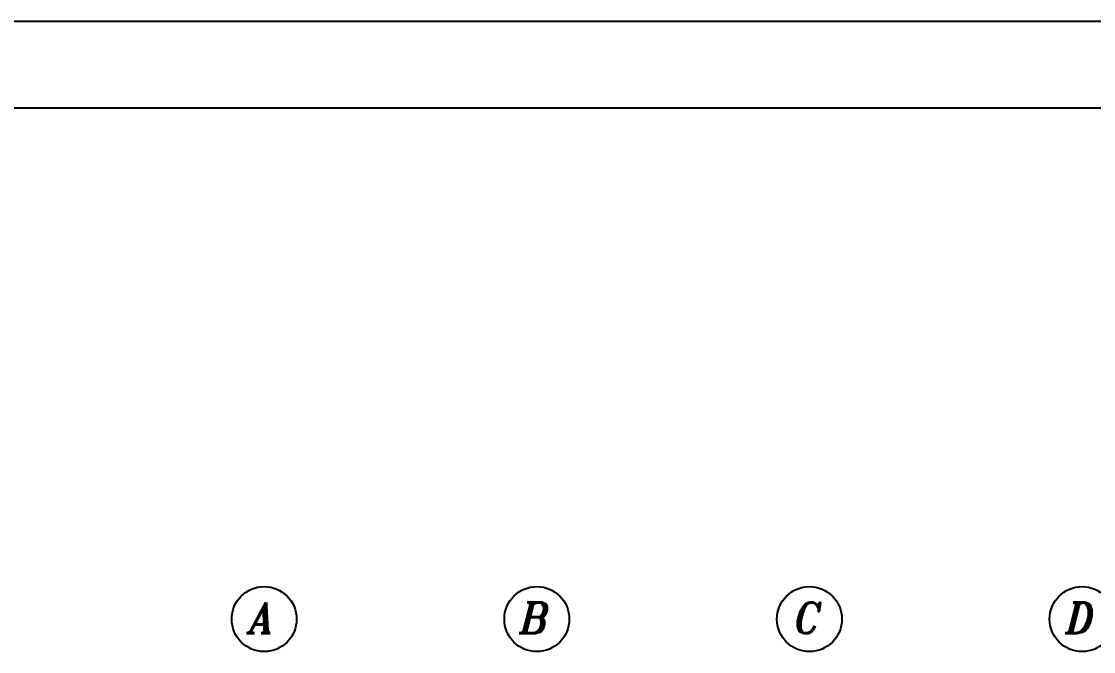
# Model space of a CAD drawing. Header units: inches. Extents: x 1387 to 2676, y -3005 to -2136.
# Drawn here: x 2567.02 to 2584.51, y -2584.2 to -2573.91 of the extents above; entities that cross this region are included whole.
import ezdxf
from ezdxf.enums import TextEntityAlignment as Align

# ---------------------------------------------------------------- set-up
doc = ezdxf.new("R2010")
doc.units = ezdxf.units.IN
doc.header["$MEASUREMENT"] = 0
for name, color, linetype in [('1', 1, 'Continuous'), ('DIM', 8, 'Continuous'), ('lateral brace', 5, 'Continuous'), ('Layer4', 118, 'Continuous'), ('text1', 255, 'Continuous')]:
    doc.layers.add(name, color=color, linetype=linetype)
doc.styles.add('ITALICT', font='italict')

msp = doc.modelspace()

# ---------------------------------------------------------------- linework, layer by layer
at = {"layer": '1'}
msp.add_lwpolyline([(2547.078795, -2631.961816), (2628.347145, -2631.961816), (2628.347145, -2575.328819), (2547.078795, -2575.328819)], close=True, dxfattribs=at)
for centre in [(2570.977524, -2583.665723), (2575.427524, -2583.665723), (2579.877524, -2583.665723), (2584.327524, -2583.665723)]:
    msp.add_circle(centre, 0.53, dxfattribs=at)
at = {"layer": 'DIM'}
msp.add_lwpolyline([(2545.66297, -2633.377641), (2629.76297, -2633.377641), (2629.76297, -2573.912995), (2545.66297, -2573.912995)], close=True, dxfattribs=at)
at = {"layer": 'lateral brace'}
msp.add_lwpolyline([(2545.66297, -2633.377641), (2629.76297, -2633.377641), (2629.76297, -2573.912995), (2545.66297, -2573.912995)], close=True, dxfattribs=at)
at = {"layer": 'Layer4'}
msp.add_lwpolyline([(2629.76297, -2573.912995), (2545.66297, -2573.912995), (2545.66297, -2633.377641), (2629.76297, -2633.377641)], close=True, dxfattribs=at)

# ---------------------------------------------------------------- texts
at = {"layer": 'text1', "style": 'ITALICT'}
for s, p in [('A', (2570.947667, -2583.647499)), ('B', (2575.397667, -2583.647499)), ('C', (2579.847667, -2583.647499)), ('D', (2584.297667, -2583.647499))]:
    msp.add_text(s, height=0.5, dxfattribs=at).set_placement(p, align=Align.MIDDLE_CENTER)

doc.saveas('drawing.dxf')
